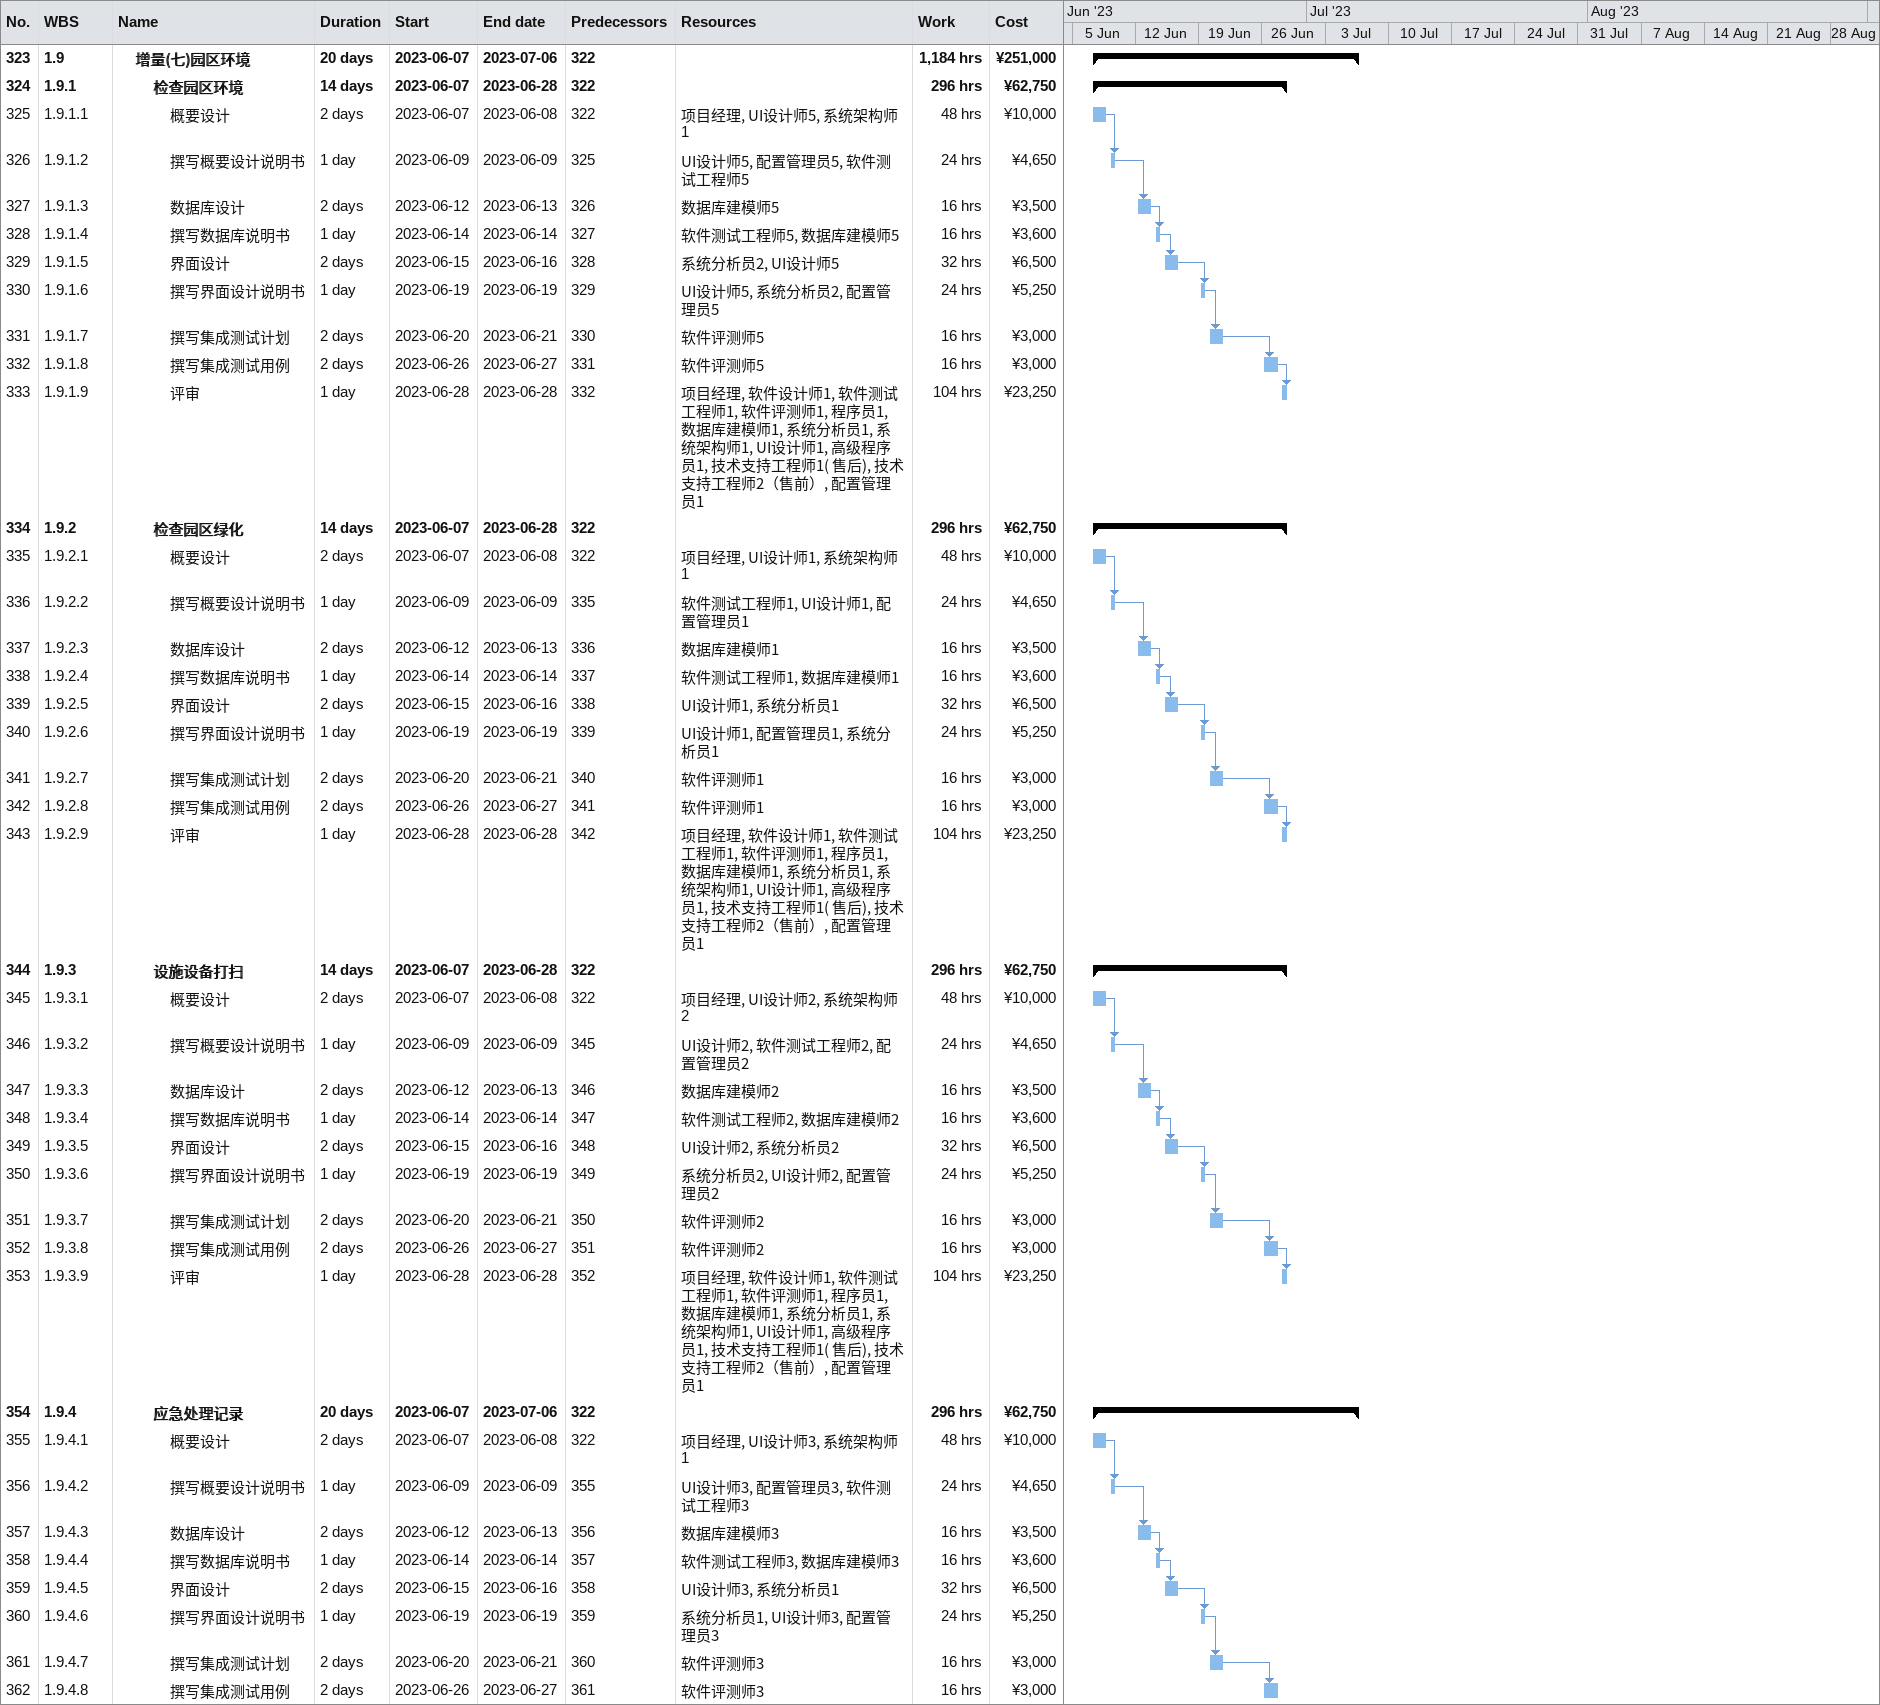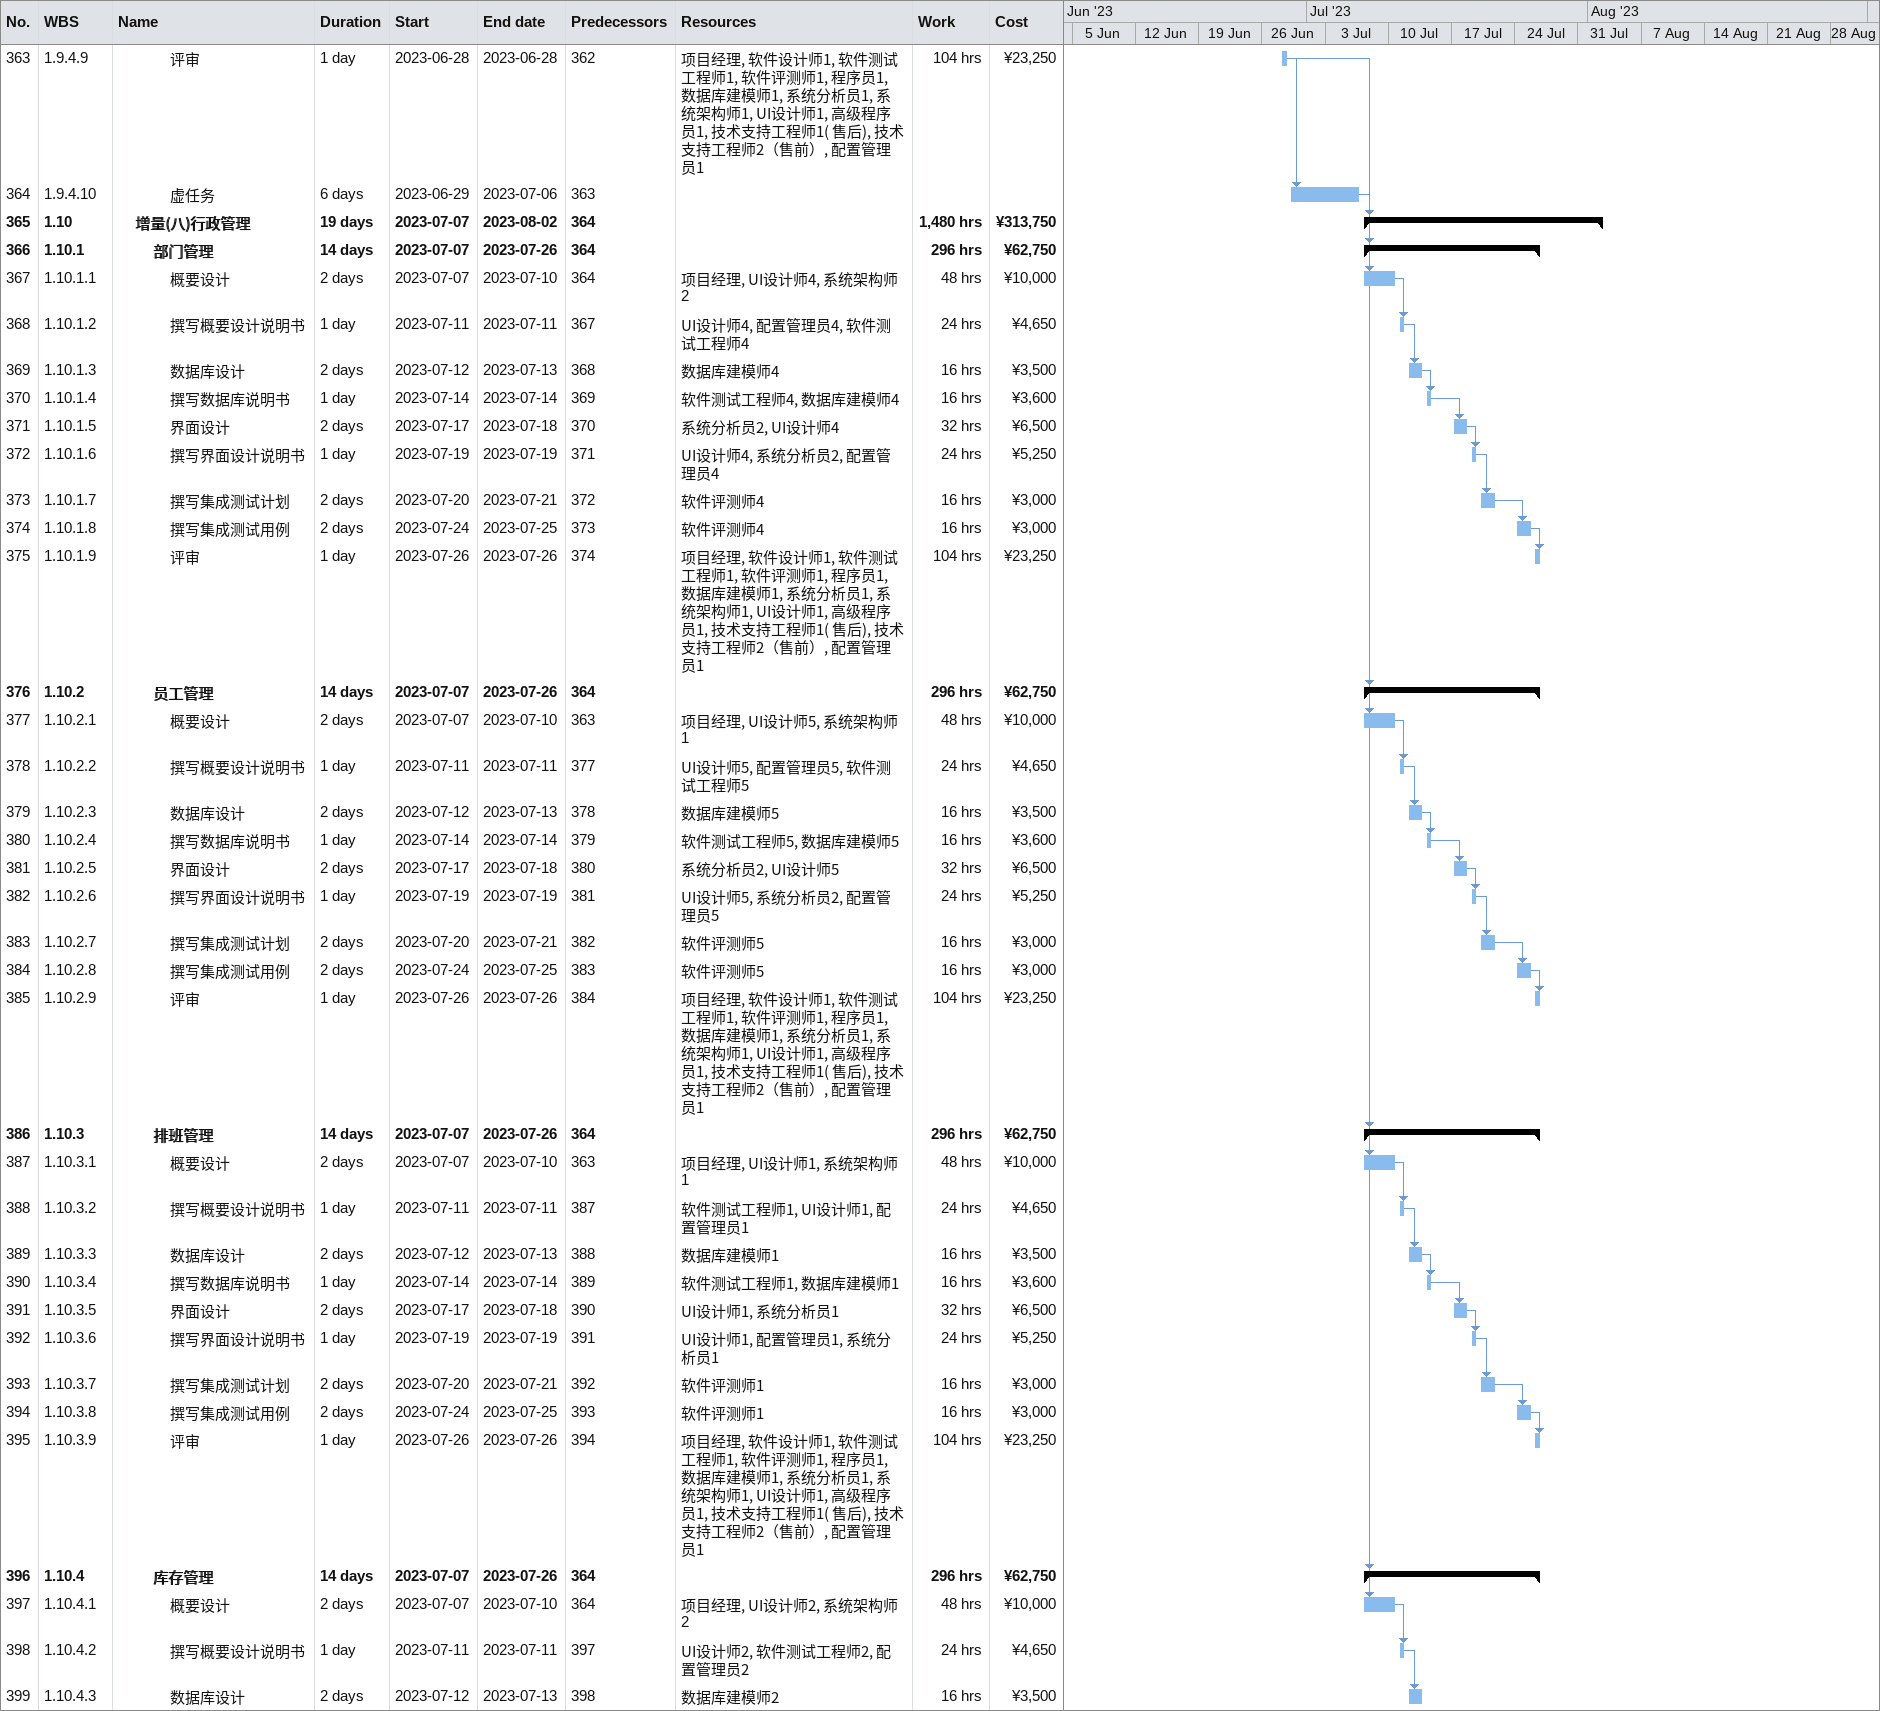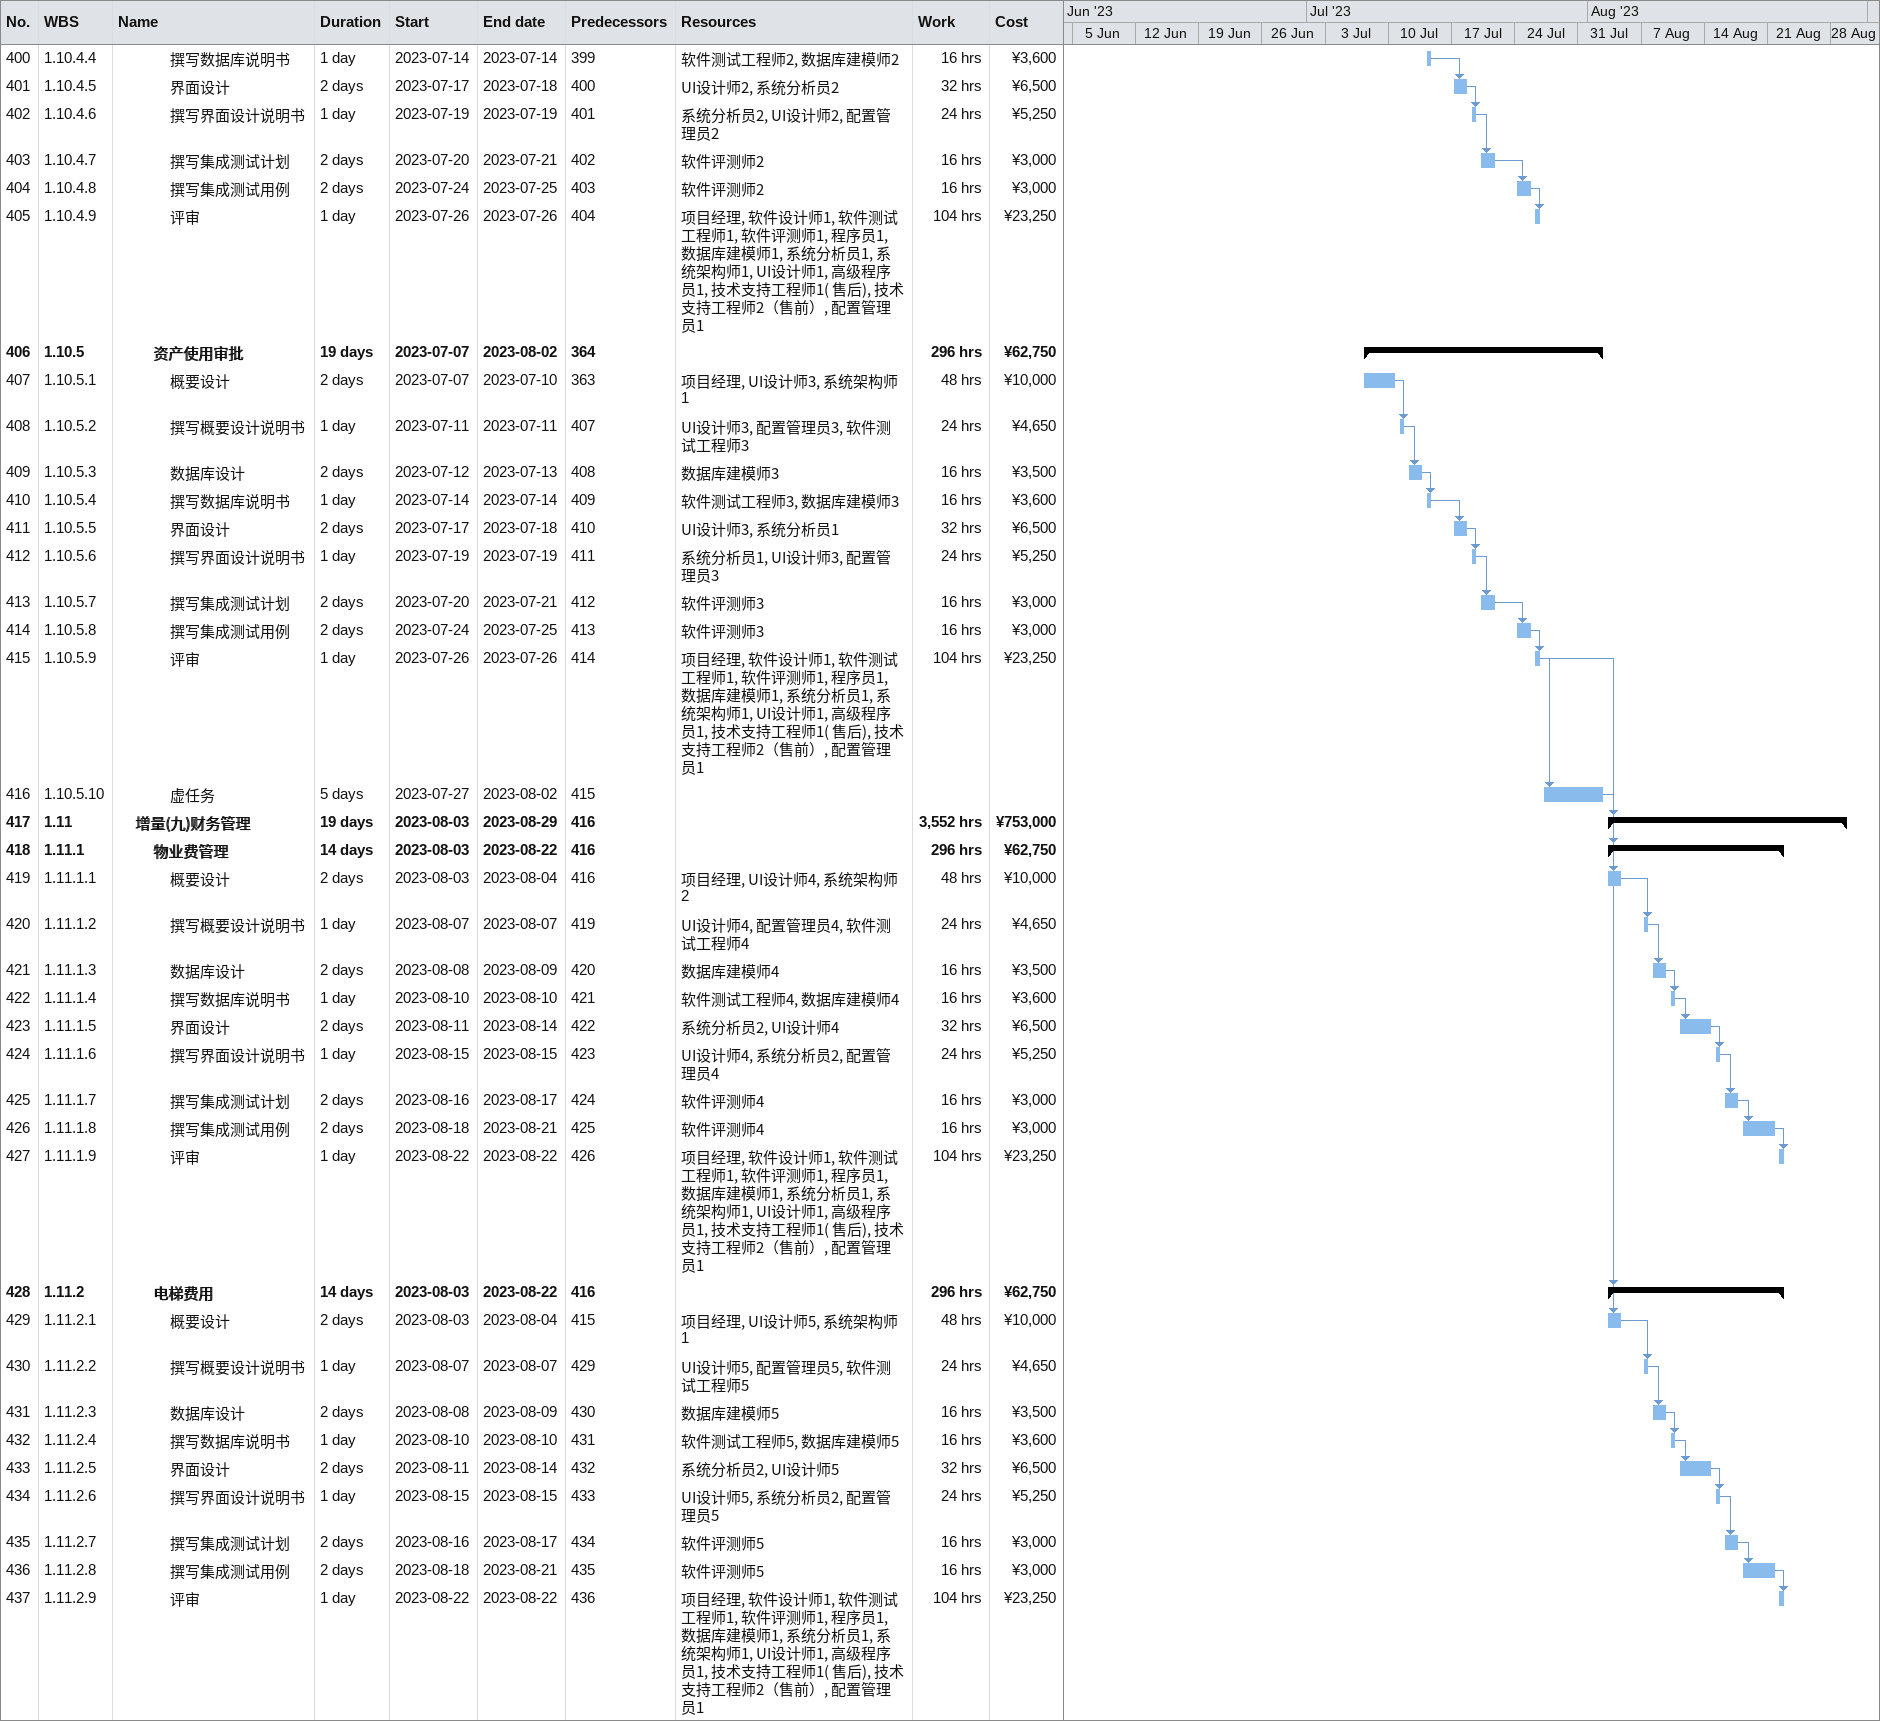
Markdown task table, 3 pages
| ID | WBS | Task | Duration | Start | Finish | Predecessors | Resources | Work (h) | Cost (¥) |
|---|---|---|---|---|---|---|---|---|---|
| 323 | 1.9 | **增量(七)园区环境** | 20d | 2023-06-07 | 2023-07-06 | 322 |  | 1184 | 251000 |
| 324 | 1.9.1 | **检查园区环境** | 14d | 2023-06-07 | 2023-06-28 | 322 |  | 296 | 62750 |
| 325 | 1.9.1.1 | 概要设计 | 2d | 2023-06-07 | 2023-06-08 | 322 | 项目经理, UI设计师5, 系统架构师1 | 48 | 10000 |
| 326 | 1.9.1.2 | 撰写概要设计说明书 | 1d | 2023-06-09 | 2023-06-09 | 325 | UI设计师5, 配置管理员5, 软件测试工程师5 | 24 | 4650 |
| 327 | 1.9.1.3 | 数据库设计 | 2d | 2023-06-12 | 2023-06-13 | 326 | 数据库建模师5 | 16 | 3500 |
| 328 | 1.9.1.4 | 撰写数据库说明书 | 1d | 2023-06-14 | 2023-06-14 | 327 | 软件测试工程师5, 数据库建模师5 | 16 | 3600 |
| 329 | 1.9.1.5 | 界面设计 | 2d | 2023-06-15 | 2023-06-16 | 328 | 系统分析员2, UI设计师5 | 32 | 6500 |
| 330 | 1.9.1.6 | 撰写界面设计说明书 | 1d | 2023-06-19 | 2023-06-19 | 329 | UI设计师5, 系统分析员2, 配置管理员5 | 24 | 5250 |
| 331 | 1.9.1.7 | 撰写集成测试计划 | 2d | 2023-06-20 | 2023-06-21 | 330 | 软件评测师5 | 16 | 3000 |
| 332 | 1.9.1.8 | 撰写集成测试用例 | 2d | 2023-06-26 | 2023-06-27 | 331 | 软件评测师5 | 16 | 3000 |
| 333 | 1.9.1.9 | 评审 | 1d | 2023-06-28 | 2023-06-28 | 332 | 项目经理, 软件设计师1, 软件测试工程师1, 软件评测师1, 程序员1, 数据库建模师1, 系统分析员1, 系统架构师1, UI设计师1, 高级程序员1, 技术支持工程师1( 售后), 技术支持工程师2（售前）, 配置管理员1 | 104 | 23250 |
| 334 | 1.9.2 | **检查园区绿化** | 14d | 2023-06-07 | 2023-06-28 | 322 |  | 296 | 62750 |
| 335 | 1.9.2.1 | 概要设计 | 2d | 2023-06-07 | 2023-06-08 | 322 | 项目经理, UI设计师1, 系统架构师1 | 48 | 10000 |
| 336 | 1.9.2.2 | 撰写概要设计说明书 | 1d | 2023-06-09 | 2023-06-09 | 335 | 软件测试工程师1, UI设计师1, 配置管理员1 | 24 | 4650 |
| 337 | 1.9.2.3 | 数据库设计 | 2d | 2023-06-12 | 2023-06-13 | 336 | 数据库建模师1 | 16 | 3500 |
| 338 | 1.9.2.4 | 撰写数据库说明书 | 1d | 2023-06-14 | 2023-06-14 | 337 | 软件测试工程师1, 数据库建模师1 | 16 | 3600 |
| 339 | 1.9.2.5 | 界面设计 | 2d | 2023-06-15 | 2023-06-16 | 338 | UI设计师1, 系统分析员1 | 32 | 6500 |
| 340 | 1.9.2.6 | 撰写界面设计说明书 | 1d | 2023-06-19 | 2023-06-19 | 339 | UI设计师1, 配置管理员1, 系统分析员1 | 24 | 5250 |
| 341 | 1.9.2.7 | 撰写集成测试计划 | 2d | 2023-06-20 | 2023-06-21 | 340 | 软件评测师1 | 16 | 3000 |
| 342 | 1.9.2.8 | 撰写集成测试用例 | 2d | 2023-06-26 | 2023-06-27 | 341 | 软件评测师1 | 16 | 3000 |
| 343 | 1.9.2.9 | 评审 | 1d | 2023-06-28 | 2023-06-28 | 342 | 项目经理, 软件设计师1, 软件测试工程师1, 软件评测师1, 程序员1, 数据库建模师1, 系统分析员1, 系统架构师1, UI设计师1, 高级程序员1, 技术支持工程师1( 售后), 技术支持工程师2（售前）, 配置管理员1 | 104 | 23250 |
| 344 | 1.9.3 | **设施设备打扫** | 14d | 2023-06-07 | 2023-06-28 | 322 |  | 296 | 62750 |
| 345 | 1.9.3.1 | 概要设计 | 2d | 2023-06-07 | 2023-06-08 | 322 | 项目经理, UI设计师2, 系统架构师2 | 48 | 10000 |
| 346 | 1.9.3.2 | 撰写概要设计说明书 | 1d | 2023-06-09 | 2023-06-09 | 345 | UI设计师2, 软件测试工程师2, 配置管理员2 | 24 | 4650 |
| 347 | 1.9.3.3 | 数据库设计 | 2d | 2023-06-12 | 2023-06-13 | 346 | 数据库建模师2 | 16 | 3500 |
| 348 | 1.9.3.4 | 撰写数据库说明书 | 1d | 2023-06-14 | 2023-06-14 | 347 | 软件测试工程师2, 数据库建模师2 | 16 | 3600 |
| 349 | 1.9.3.5 | 界面设计 | 2d | 2023-06-15 | 2023-06-16 | 348 | UI设计师2, 系统分析员2 | 32 | 6500 |
| 350 | 1.9.3.6 | 撰写界面设计说明书 | 1d | 2023-06-19 | 2023-06-19 | 349 | 系统分析员2, UI设计师2, 配置管理员2 | 24 | 5250 |
| 351 | 1.9.3.7 | 撰写集成测试计划 | 2d | 2023-06-20 | 2023-06-21 | 350 | 软件评测师2 | 16 | 3000 |
| 352 | 1.9.3.8 | 撰写集成测试用例 | 2d | 2023-06-26 | 2023-06-27 | 351 | 软件评测师2 | 16 | 3000 |
| 353 | 1.9.3.9 | 评审 | 1d | 2023-06-28 | 2023-06-28 | 352 | 项目经理, 软件设计师1, 软件测试工程师1, 软件评测师1, 程序员1, 数据库建模师1, 系统分析员1, 系统架构师1, UI设计师1, 高级程序员1, 技术支持工程师1( 售后), 技术支持工程师2（售前）, 配置管理员1 | 104 | 23250 |
| 354 | 1.9.4 | **应急处理记录** | 20d | 2023-06-07 | 2023-07-06 | 322 |  | 296 | 62750 |
| 355 | 1.9.4.1 | 概要设计 | 2d | 2023-06-07 | 2023-06-08 | 322 | 项目经理, UI设计师3, 系统架构师1 | 48 | 10000 |
| 356 | 1.9.4.2 | 撰写概要设计说明书 | 1d | 2023-06-09 | 2023-06-09 | 355 | UI设计师3, 配置管理员3, 软件测试工程师3 | 24 | 4650 |
| 357 | 1.9.4.3 | 数据库设计 | 2d | 2023-06-12 | 2023-06-13 | 356 | 数据库建模师3 | 16 | 3500 |
| 358 | 1.9.4.4 | 撰写数据库说明书 | 1d | 2023-06-14 | 2023-06-14 | 357 | 软件测试工程师3, 数据库建模师3 | 16 | 3600 |
| 359 | 1.9.4.5 | 界面设计 | 2d | 2023-06-15 | 2023-06-16 | 358 | UI设计师3, 系统分析员1 | 32 | 6500 |
| 360 | 1.9.4.6 | 撰写界面设计说明书 | 1d | 2023-06-19 | 2023-06-19 | 359 | 系统分析员1, UI设计师3, 配置管理员3 | 24 | 5250 |
| 361 | 1.9.4.7 | 撰写集成测试计划 | 2d | 2023-06-20 | 2023-06-21 | 360 | 软件评测师3 | 16 | 3000 |
| 362 | 1.9.4.8 | 撰写集成测试用例 | 2d | 2023-06-26 | 2023-06-27 | 361 | 软件评测师3 | 16 | 3000 |
| 363 | 1.9.4.9 | 评审 | 1d | 2023-06-28 | 2023-06-28 | 362 | 项目经理, 软件设计师1, 软件测试工程师1, 软件评测师1, 程序员1, 数据库建模师1, 系统分析员1, 系统架构师1, UI设计师1, 高级程序员1, 技术支持工程师1( 售后), 技术支持工程师2（售前）, 配置管理员1 | 104 | 23250 |
| 364 | 1.9.4.10 | 虚任务 | 6d | 2023-06-29 | 2023-07-06 | 363 |  |  |  |
| 365 | 1.10 | **增量(八)行政管理** | 19d | 2023-07-07 | 2023-08-02 | 364 |  | 1480 | 313750 |
| 366 | 1.10.1 | **部门管理** | 14d | 2023-07-07 | 2023-07-26 | 364 |  | 296 | 62750 |
| 367 | 1.10.1.1 | 概要设计 | 2d | 2023-07-07 | 2023-07-10 | 364 | 项目经理, UI设计师4, 系统架构师2 | 48 | 10000 |
| 368 | 1.10.1.2 | 撰写概要设计说明书 | 1d | 2023-07-11 | 2023-07-11 | 367 | UI设计师4, 配置管理员4, 软件测试工程师4 | 24 | 4650 |
| 369 | 1.10.1.3 | 数据库设计 | 2d | 2023-07-12 | 2023-07-13 | 368 | 数据库建模师4 | 16 | 3500 |
| 370 | 1.10.1.4 | 撰写数据库说明书 | 1d | 2023-07-14 | 2023-07-14 | 369 | 软件测试工程师4, 数据库建模师4 | 16 | 3600 |
| 371 | 1.10.1.5 | 界面设计 | 2d | 2023-07-17 | 2023-07-18 | 370 | 系统分析员2, UI设计师4 | 32 | 6500 |
| 372 | 1.10.1.6 | 撰写界面设计说明书 | 1d | 2023-07-19 | 2023-07-19 | 371 | UI设计师4, 系统分析员2, 配置管理员4 | 24 | 5250 |
| 373 | 1.10.1.7 | 撰写集成测试计划 | 2d | 2023-07-20 | 2023-07-21 | 372 | 软件评测师4 | 16 | 3000 |
| 374 | 1.10.1.8 | 撰写集成测试用例 | 2d | 2023-07-24 | 2023-07-25 | 373 | 软件评测师4 | 16 | 3000 |
| 375 | 1.10.1.9 | 评审 | 1d | 2023-07-26 | 2023-07-26 | 374 | 项目经理, 软件设计师1, 软件测试工程师1, 软件评测师1, 程序员1, 数据库建模师1, 系统分析员1, 系统架构师1, UI设计师1, 高级程序员1, 技术支持工程师1( 售后), 技术支持工程师2（售前）, 配置管理员1 | 104 | 23250 |
| 376 | 1.10.2 | **员工管理** | 14d | 2023-07-07 | 2023-07-26 | 364 |  | 296 | 62750 |
| 377 | 1.10.2.1 | 概要设计 | 2d | 2023-07-07 | 2023-07-10 | 363 | 项目经理, UI设计师5, 系统架构师1 | 48 | 10000 |
| 378 | 1.10.2.2 | 撰写概要设计说明书 | 1d | 2023-07-11 | 2023-07-11 | 377 | UI设计师5, 配置管理员5, 软件测试工程师5 | 24 | 4650 |
| 379 | 1.10.2.3 | 数据库设计 | 2d | 2023-07-12 | 2023-07-13 | 378 | 数据库建模师5 | 16 | 3500 |
| 380 | 1.10.2.4 | 撰写数据库说明书 | 1d | 2023-07-14 | 2023-07-14 | 379 | 软件测试工程师5, 数据库建模师5 | 16 | 3600 |
| 381 | 1.10.2.5 | 界面设计 | 2d | 2023-07-17 | 2023-07-18 | 380 | 系统分析员2, UI设计师5 | 32 | 6500 |
| 382 | 1.10.2.6 | 撰写界面设计说明书 | 1d | 2023-07-19 | 2023-07-19 | 381 | UI设计师5, 系统分析员2, 配置管理员5 | 24 | 5250 |
| 383 | 1.10.2.7 | 撰写集成测试计划 | 2d | 2023-07-20 | 2023-07-21 | 382 | 软件评测师5 | 16 | 3000 |
| 384 | 1.10.2.8 | 撰写集成测试用例 | 2d | 2023-07-24 | 2023-07-25 | 383 | 软件评测师5 | 16 | 3000 |
| 385 | 1.10.2.9 | 评审 | 1d | 2023-07-26 | 2023-07-26 | 384 | 项目经理, 软件设计师1, 软件测试工程师1, 软件评测师1, 程序员1, 数据库建模师1, 系统分析员1, 系统架构师1, UI设计师1, 高级程序员1, 技术支持工程师1( 售后), 技术支持工程师2（售前）, 配置管理员1 | 104 | 23250 |
| 386 | 1.10.3 | **排班管理** | 14d | 2023-07-07 | 2023-07-26 | 364 |  | 296 | 62750 |
| 387 | 1.10.3.1 | 概要设计 | 2d | 2023-07-07 | 2023-07-10 | 363 | 项目经理, UI设计师1, 系统架构师1 | 48 | 10000 |
| 388 | 1.10.3.2 | 撰写概要设计说明书 | 1d | 2023-07-11 | 2023-07-11 | 387 | 软件测试工程师1, UI设计师1, 配置管理员1 | 24 | 4650 |
| 389 | 1.10.3.3 | 数据库设计 | 2d | 2023-07-12 | 2023-07-13 | 388 | 数据库建模师1 | 16 | 3500 |
| 390 | 1.10.3.4 | 撰写数据库说明书 | 1d | 2023-07-14 | 2023-07-14 | 389 | 软件测试工程师1, 数据库建模师1 | 16 | 3600 |
| 391 | 1.10.3.5 | 界面设计 | 2d | 2023-07-17 | 2023-07-18 | 390 | UI设计师1, 系统分析员1 | 32 | 6500 |
| 392 | 1.10.3.6 | 撰写界面设计说明书 | 1d | 2023-07-19 | 2023-07-19 | 391 | UI设计师1, 配置管理员1, 系统分析员1 | 24 | 5250 |
| 393 | 1.10.3.7 | 撰写集成测试计划 | 2d | 2023-07-20 | 2023-07-21 | 392 | 软件评测师1 | 16 | 3000 |
| 394 | 1.10.3.8 | 撰写集成测试用例 | 2d | 2023-07-24 | 2023-07-25 | 393 | 软件评测师1 | 16 | 3000 |
| 395 | 1.10.3.9 | 评审 | 1d | 2023-07-26 | 2023-07-26 | 394 | 项目经理, 软件设计师1, 软件测试工程师1, 软件评测师1, 程序员1, 数据库建模师1, 系统分析员1, 系统架构师1, UI设计师1, 高级程序员1, 技术支持工程师1( 售后), 技术支持工程师2（售前）, 配置管理员1 | 104 | 23250 |
| 396 | 1.10.4 | **库存管理** | 14d | 2023-07-07 | 2023-07-26 | 364 |  | 296 | 62750 |
| 397 | 1.10.4.1 | 概要设计 | 2d | 2023-07-07 | 2023-07-10 | 364 | 项目经理, UI设计师2, 系统架构师2 | 48 | 10000 |
| 398 | 1.10.4.2 | 撰写概要设计说明书 | 1d | 2023-07-11 | 2023-07-11 | 397 | UI设计师2, 软件测试工程师2, 配置管理员2 | 24 | 4650 |
| 399 | 1.10.4.3 | 数据库设计 | 2d | 2023-07-12 | 2023-07-13 | 398 | 数据库建模师2 | 16 | 3500 |
| 400 | 1.10.4.4 | 撰写数据库说明书 | 1d | 2023-07-14 | 2023-07-14 | 399 | 软件测试工程师2, 数据库建模师2 | 16 | 3600 |
| 401 | 1.10.4.5 | 界面设计 | 2d | 2023-07-17 | 2023-07-18 | 400 | UI设计师2, 系统分析员2 | 32 | 6500 |
| 402 | 1.10.4.6 | 撰写界面设计说明书 | 1d | 2023-07-19 | 2023-07-19 | 401 | 系统分析员2, UI设计师2, 配置管理员2 | 24 | 5250 |
| 403 | 1.10.4.7 | 撰写集成测试计划 | 2d | 2023-07-20 | 2023-07-21 | 402 | 软件评测师2 | 16 | 3000 |
| 404 | 1.10.4.8 | 撰写集成测试用例 | 2d | 2023-07-24 | 2023-07-25 | 403 | 软件评测师2 | 16 | 3000 |
| 405 | 1.10.4.9 | 评审 | 1d | 2023-07-26 | 2023-07-26 | 404 | 项目经理, 软件设计师1, 软件测试工程师1, 软件评测师1, 程序员1, 数据库建模师1, 系统分析员1, 系统架构师1, UI设计师1, 高级程序员1, 技术支持工程师1( 售后), 技术支持工程师2（售前）, 配置管理员1 | 104 | 23250 |
| 406 | 1.10.5 | **资产使用审批** | 19d | 2023-07-07 | 2023-08-02 | 364 |  | 296 | 62750 |
| 407 | 1.10.5.1 | 概要设计 | 2d | 2023-07-07 | 2023-07-10 | 363 | 项目经理, UI设计师3, 系统架构师1 | 48 | 10000 |
| 408 | 1.10.5.2 | 撰写概要设计说明书 | 1d | 2023-07-11 | 2023-07-11 | 407 | UI设计师3, 配置管理员3, 软件测试工程师3 | 24 | 4650 |
| 409 | 1.10.5.3 | 数据库设计 | 2d | 2023-07-12 | 2023-07-13 | 408 | 数据库建模师3 | 16 | 3500 |
| 410 | 1.10.5.4 | 撰写数据库说明书 | 1d | 2023-07-14 | 2023-07-14 | 409 | 软件测试工程师3, 数据库建模师3 | 16 | 3600 |
| 411 | 1.10.5.5 | 界面设计 | 2d | 2023-07-17 | 2023-07-18 | 410 | UI设计师3, 系统分析员1 | 32 | 6500 |
| 412 | 1.10.5.6 | 撰写界面设计说明书 | 1d | 2023-07-19 | 2023-07-19 | 411 | 系统分析员1, UI设计师3, 配置管理员3 | 24 | 5250 |
| 413 | 1.10.5.7 | 撰写集成测试计划 | 2d | 2023-07-20 | 2023-07-21 | 412 | 软件评测师3 | 16 | 3000 |
| 414 | 1.10.5.8 | 撰写集成测试用例 | 2d | 2023-07-24 | 2023-07-25 | 413 | 软件评测师3 | 16 | 3000 |
| 415 | 1.10.5.9 | 评审 | 1d | 2023-07-26 | 2023-07-26 | 414 | 项目经理, 软件设计师1, 软件测试工程师1, 软件评测师1, 程序员1, 数据库建模师1, 系统分析员1, 系统架构师1, UI设计师1, 高级程序员1, 技术支持工程师1( 售后), 技术支持工程师2（售前）, 配置管理员1 | 104 | 23250 |
| 416 | 1.10.5.10 | 虚任务 | 5d | 2023-07-27 | 2023-08-02 | 415 |  |  |  |
| 417 | 1.11 | **增量(九)财务管理** | 19d | 2023-08-03 | 2023-08-29 | 416 |  | 3552 | 753000 |
| 418 | 1.11.1 | **物业费管理** | 14d | 2023-08-03 | 2023-08-22 | 416 |  | 296 | 62750 |
| 419 | 1.11.1.1 | 概要设计 | 2d | 2023-08-03 | 2023-08-04 | 416 | 项目经理, UI设计师4, 系统架构师2 | 48 | 10000 |
| 420 | 1.11.1.2 | 撰写概要设计说明书 | 1d | 2023-08-07 | 2023-08-07 | 419 | UI设计师4, 配置管理员4, 软件测试工程师4 | 24 | 4650 |
| 421 | 1.11.1.3 | 数据库设计 | 2d | 2023-08-08 | 2023-08-09 | 420 | 数据库建模师4 | 16 | 3500 |
| 422 | 1.11.1.4 | 撰写数据库说明书 | 1d | 2023-08-10 | 2023-08-10 | 421 | 软件测试工程师4, 数据库建模师4 | 16 | 3600 |
| 423 | 1.11.1.5 | 界面设计 | 2d | 2023-08-11 | 2023-08-14 | 422 | 系统分析员2, UI设计师4 | 32 | 6500 |
| 424 | 1.11.1.6 | 撰写界面设计说明书 | 1d | 2023-08-15 | 2023-08-15 | 423 | UI设计师4, 系统分析员2, 配置管理员4 | 24 | 5250 |
| 425 | 1.11.1.7 | 撰写集成测试计划 | 2d | 2023-08-16 | 2023-08-17 | 424 | 软件评测师4 | 16 | 3000 |
| 426 | 1.11.1.8 | 撰写集成测试用例 | 2d | 2023-08-18 | 2023-08-21 | 425 | 软件评测师4 | 16 | 3000 |
| 427 | 1.11.1.9 | 评审 | 1d | 2023-08-22 | 2023-08-22 | 426 | 项目经理, 软件设计师1, 软件测试工程师1, 软件评测师1, 程序员1, 数据库建模师1, 系统分析员1, 系统架构师1, UI设计师1, 高级程序员1, 技术支持工程师1( 售后), 技术支持工程师2（售前）, 配置管理员1 | 104 | 23250 |
| 428 | 1.11.2 | **电梯费用** | 14d | 2023-08-03 | 2023-08-22 | 416 |  | 296 | 62750 |
| 429 | 1.11.2.1 | 概要设计 | 2d | 2023-08-03 | 2023-08-04 | 415 | 项目经理, UI设计师5, 系统架构师1 | 48 | 10000 |
| 430 | 1.11.2.2 | 撰写概要设计说明书 | 1d | 2023-08-07 | 2023-08-07 | 429 | UI设计师5, 配置管理员5, 软件测试工程师5 | 24 | 4650 |
| 431 | 1.11.2.3 | 数据库设计 | 2d | 2023-08-08 | 2023-08-09 | 430 | 数据库建模师5 | 16 | 3500 |
| 432 | 1.11.2.4 | 撰写数据库说明书 | 1d | 2023-08-10 | 2023-08-10 | 431 | 软件测试工程师5, 数据库建模师5 | 16 | 3600 |
| 433 | 1.11.2.5 | 界面设计 | 2d | 2023-08-11 | 2023-08-14 | 432 | 系统分析员2, UI设计师5 | 32 | 6500 |
| 434 | 1.11.2.6 | 撰写界面设计说明书 | 1d | 2023-08-15 | 2023-08-15 | 433 | UI设计师5, 系统分析员2, 配置管理员5 | 24 | 5250 |
| 435 | 1.11.2.7 | 撰写集成测试计划 | 2d | 2023-08-16 | 2023-08-17 | 434 | 软件评测师5 | 16 | 3000 |
| 436 | 1.11.2.8 | 撰写集成测试用例 | 2d | 2023-08-18 | 2023-08-21 | 435 | 软件评测师5 | 16 | 3000 |
| 437 | 1.11.2.9 | 评审 | 1d | 2023-08-22 | 2023-08-22 | 436 | 项目经理, 软件设计师1, 软件测试工程师1, 软件评测师1, 程序员1, 数据库建模师1, 系统分析员1, 系统架构师1, UI设计师1, 高级程序员1, 技术支持工程师1( 售后), 技术支持工程师2（售前）, 配置管理员1 | 104 | 23250 |
